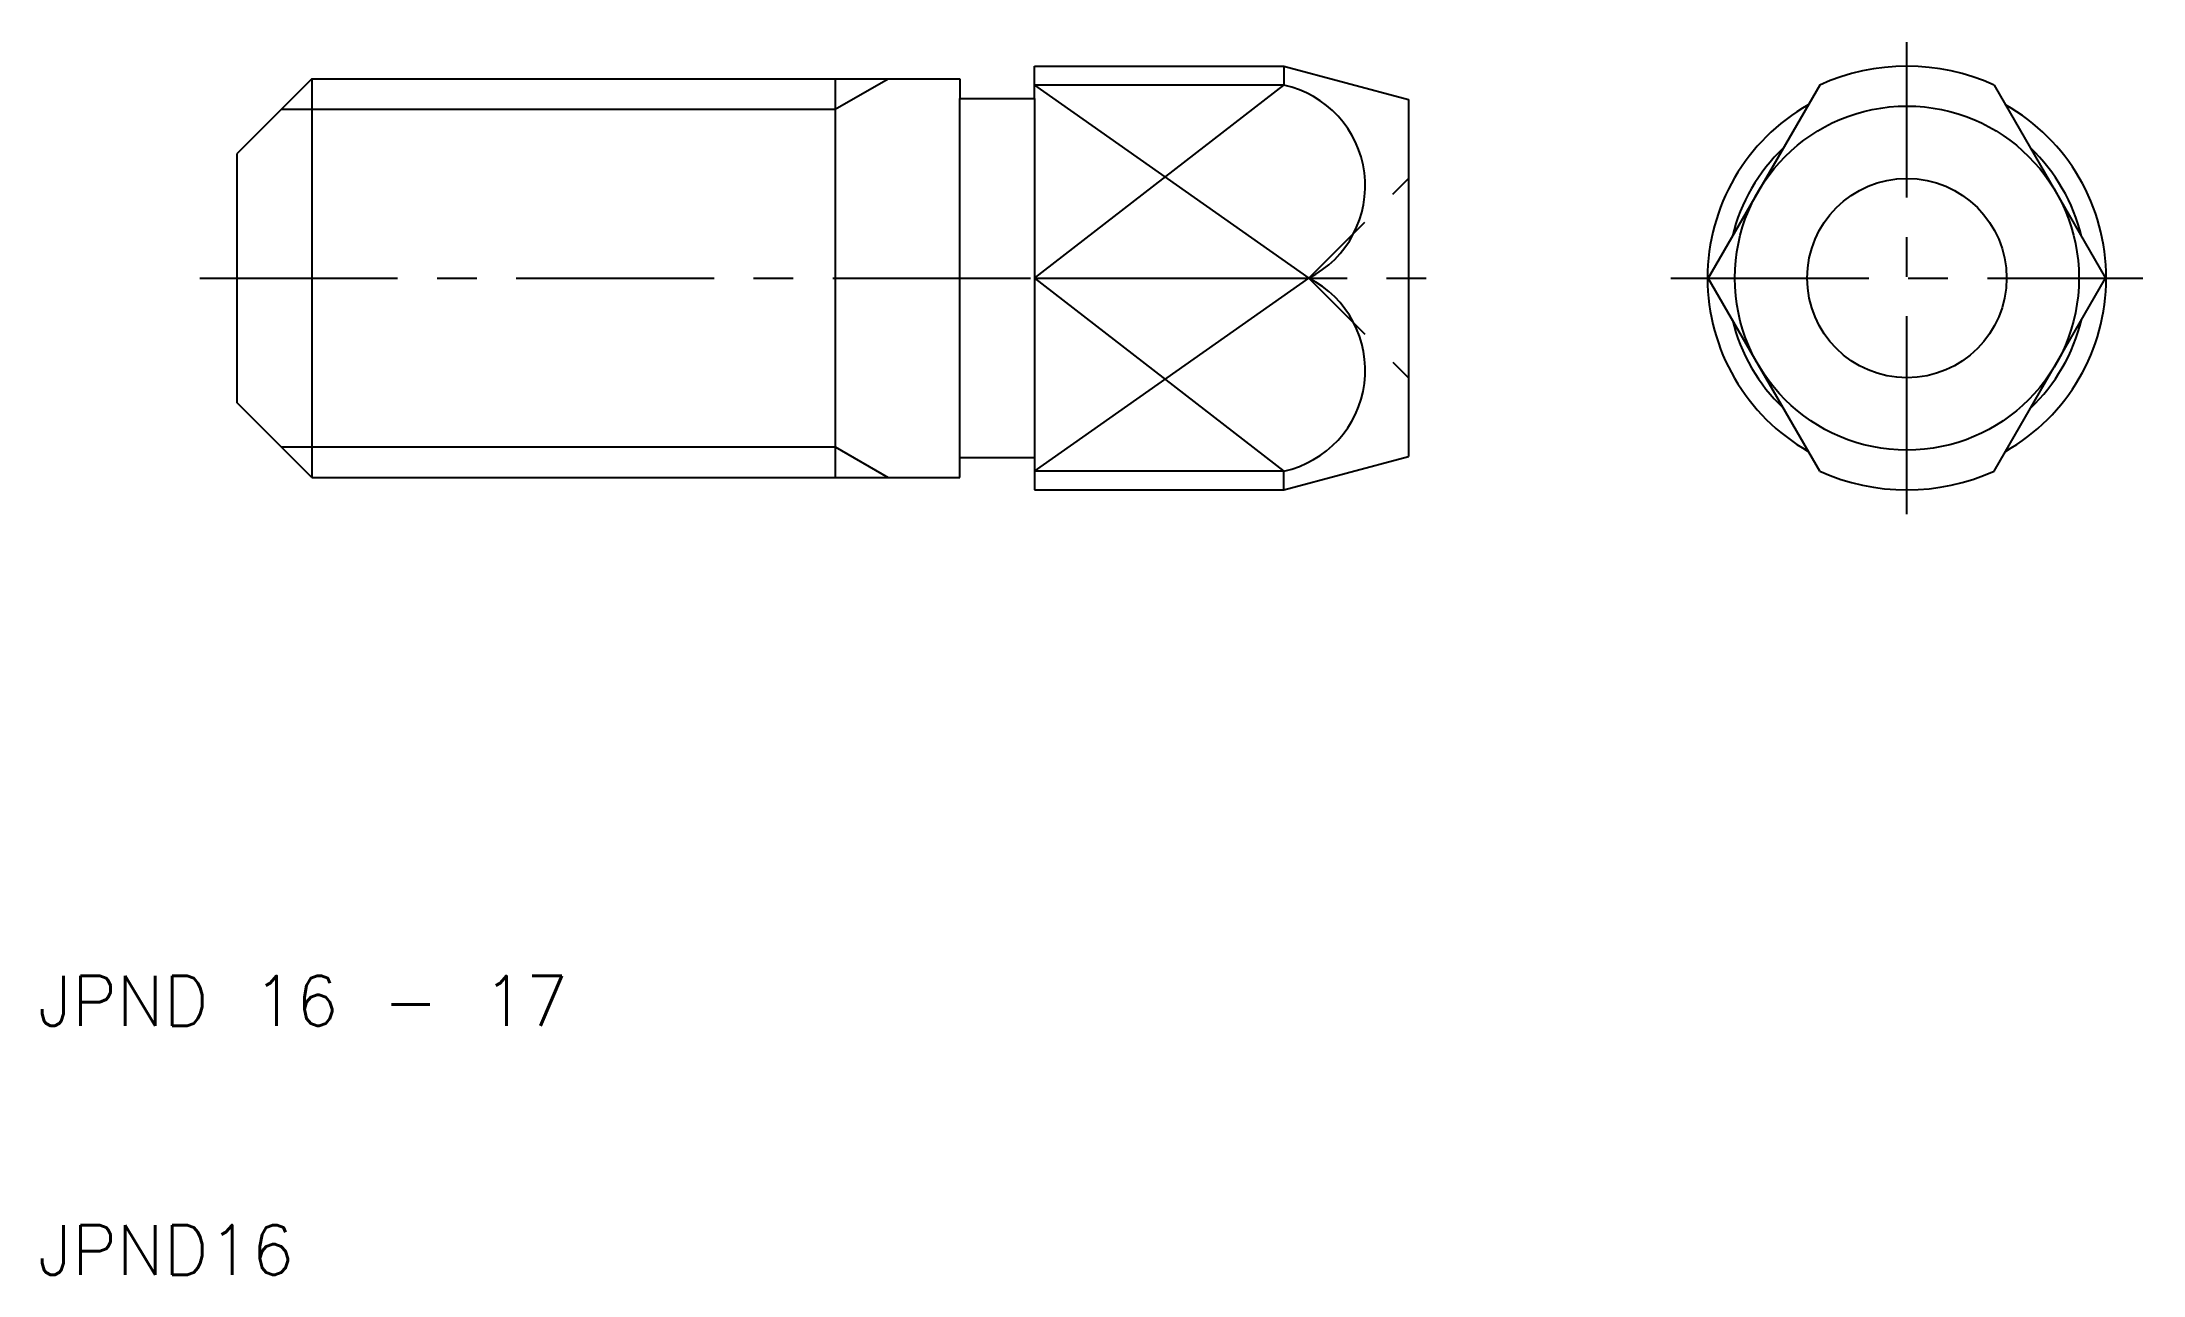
# Model space of a CAD drawing. Extents: x 10.2 to 94.5, y 10 to 59.5.
import ezdxf

# ---------------------------------------------------------------- set-up
doc = ezdxf.new("R2010")
doc.units = 0
doc.header["$LTSCALE"] = 0.25
doc.linetypes.add('CENTER', pattern=[50.8, 31.75, -6.35, 6.35, -6.35])
doc.linetypes.add('DASHED', pattern=[19.05, 12.7, -6.35])
doc.layers.get('0').update_dxf_attribs({"linetype": 'CONTINUOUS'})
doc.layers.add('CENTER', color=1, linetype='CENTER')
doc.styles.get("Standard").update_dxf_attribs({"font": 'txt.shx', "bigfont": 'extfont.shx'})

msp = doc.modelspace()

# ---------------------------------------------------------------- linework, layer by layer
for p, q in [((50, 58.5), (60, 58.5)), ((50, 57.2), (50, 58.5)), ((60, 58.5), (65, 57.16)), ((60, 58.5), (60, 57.746)), ((21, 58), (18, 55)), ((21, 58), (21, 42)), ((21, 58), (47, 58)), ((42, 58), (42, 42)), ((47, 58), (47, 57.2)), ((60, 57.746), (50, 57.746)), ((81.5, 57.746), (77.028, 50)), ((88.5, 57.746), (92.972, 50)), ((47, 42.8), (47, 57.2)), ((47, 57.2), (50, 57.2)), ((50, 57.2), (50, 42.8)), ((65, 57.16), (65, 42.84)), ((18, 45), (18, 55)), ((50, 50), (61, 50)), ((81.5, 42.254), (77.028, 50)), ((88.5, 42.254), (92.972, 50)), ((21, 42), (18, 45)), ((47, 42.8), (50, 42.8)), ((47, 42), (47, 42.8)), ((50, 42.8), (50, 41.5)), ((60, 42.254), (50, 42.254)), ((60, 41.5), (65, 42.84)), ((60, 41.5), (60, 42.254)), ((21, 42), (47, 42)), ((50, 41.5), (60, 41.5))]:
    msp.add_line(p, q)
at = {"color": 3}
for p, q in [((42, 56.773), (44.125, 58)), ((50, 57.746), (61, 50)), ((50, 50), (60, 57.746)), ((19.773, 56.773), (42, 56.773)), ((50, 50), (60, 42.254)), ((50, 42.254), (61, 50)), ((19.773, 43.227), (42, 43.227)), ((42, 43.227), (44.125, 42))]:
    msp.add_line(p, q, dxfattribs=at)
at = {"color": 3, "linetype": 'DASHED'}
for q in [(65, 54), (65, 46)]:
    msp.add_line((61, 50), q, dxfattribs=at)
for radius in [6.904, 4]:
    msp.add_circle((85, 50), radius)
for centre, radius, start, end in [((85, 50), 8.5, 65.68426, 114.31574), ((59.12, 53.695), 4.145, 296.96261, 77.74972), ((85, 50), 8, 119.65613, 240.34387), ((85, 50), 8, 299.65613, 60.34387), ((85, 50), 7.2, 133.51598, 166.48402), ((85, 50), 7.2, 13.51598, 46.48402), ((59.12, 46.305), 4.145, 282.25028, 63.03739), ((85, 50), 7.2, 193.51598, 226.48402), ((85, 50), 7.2, 313.51598, 346.48402), ((85, 50), 8.5, 245.68426, 294.31574)]:
    msp.add_arc(centre, radius, start, end)
at = {"layer": 'CENTER', "color": 1, "linetype": 'CENTER'}
for p, q in [((85, 40.528), (85, 59.472)), ((16.5, 50), (66.5, 50)), ((75.528, 50), (94.472, 50))]:
    msp.add_line(p, q, dxfattribs=at)

# ---------------------------------------------------------------- texts
for s, p in [('JPND 16 - 17', (10, 20)), ('JPND16', (10, 10))]:
    msp.add_text(s, height=2).set_placement(p)

doc.saveas('drawing.dxf')
